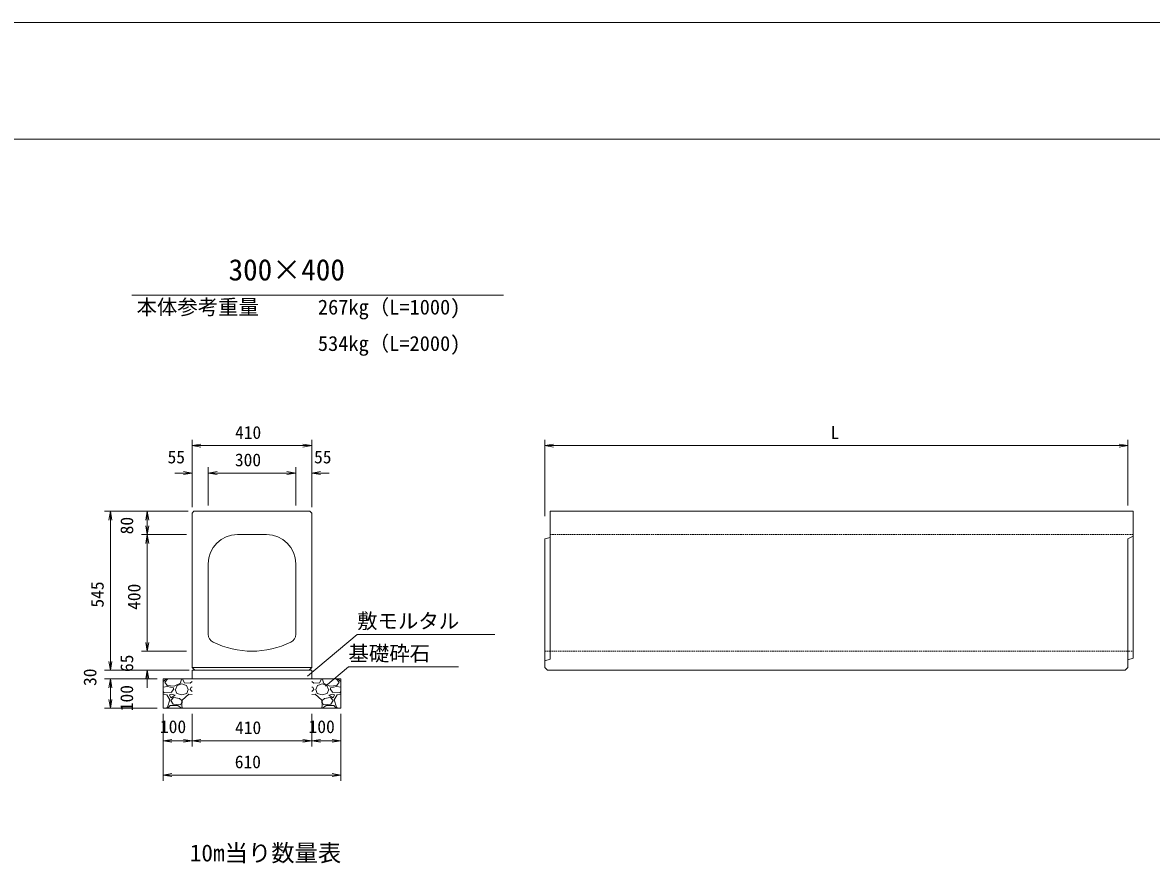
# Model space of a CAD drawing. Units: millimetres, scale not verified. Extents: x 0 to 84100, y 0 to 59400.
# Drawn here: x 52538 to 71904, y 44981 to 59400 of the extents above; entities that cross this region are included whole.
import ezdxf
from ezdxf.enums import TextEntityAlignment as Align

# ---------------------------------------------------------------- set-up
doc = ezdxf.new("R2010")
doc.units = ezdxf.units.MM
doc.header["$LTSCALE"] = 100
doc.linetypes.add('USER1', pattern=[0.375, 0.25, -0.125])
for name, color, linetype, lineweight in [('0_2', 7, 'Continuous', 18), ('D-STR-DIM（寸法）', 7, 'Continuous', 18), ('D-STR-HTXT（旗揚げ）', 7, 'Continuous', 18), ('D-STR-STRn（構造物）', 7, 'Continuous', 18), ('D-STR（構造物外形線）', 1, 'Continuous', 18), ('D-TTL(外枠）', 2, 'Continuous', 18), ('DEFPOINTS_3', 8, 'Continuous', 18)]:
    doc.layers.add(name, color=color, linetype=linetype, lineweight=lineweight)
for name, color, linetype in [('D-MTR-TXT(文字列）', 7, 'Continuous'), ('D-MTR（材料表タイトル）', 7, 'Continuous'), ('D-STR-TXT（文字）', 7, 'Continuous'), ('D-TTL-TXT（文字）', 7, 'Continuous')]:
    doc.layers.add(name, color=color, linetype=linetype)
doc.styles.add('ＭＳ ゴシック', font='')
doc.styles.get('ＭＳ ゴシック').set_extended_font_data('MS Gothic')

msp = doc.modelspace()

# ---------------------------------------------------------------- linework, layer by layer
at = {"layer": '0_2'}
for p, q in [((55448.5, 52145.1), (55598.5, 52170.1)), ((55598.5, 52120.1), (55448.5, 52145.1)), ((55448.5, 52145.1), (55598.5, 52145.1)), ((57348.5, 52170.1), (57498.5, 52145.1)), ((57498.5, 52145.1), (57348.5, 52120.1)), ((57498.5, 52145.1), (57348.5, 52145.1)), ((61498.4, 52145.1), (61648.4, 52170.1)), ((61648.4, 52120.1), (61498.4, 52145.1)), ((61498.4, 52145.1), (61648.4, 52145.1)), ((71348.4, 52170.1), (71498.4, 52145.1)), ((71498.4, 52145.1), (71348.4, 52120.1)), ((71498.4, 52145.1), (71348.4, 52145.1)), ((55298.5, 51700.2), (55448.5, 51675.2)), ((55448.5, 51675.2), (55298.5, 51650.2)), ((55448.5, 51675.2), (55298.5, 51675.2)), ((55723.5, 51675.2), (55873.5, 51700.2)), ((55723.5, 51675.2), (55873.5, 51700.2)), ((55873.5, 51650.2), (55723.5, 51675.2)), ((55723.5, 51675.2), (55873.5, 51675.2)), ((55873.5, 51650.2), (55723.5, 51675.2)), ((55723.5, 51675.2), (55873.5, 51675.2)), ((57073.5, 51700.2), (57223.5, 51675.2)), ((57073.5, 51700.2), (57223.5, 51675.2)), ((57223.5, 51675.2), (57073.5, 51650.2)), ((57223.5, 51675.2), (57073.5, 51675.2)), ((57223.5, 51675.2), (57073.5, 51650.2)), ((57223.5, 51675.2), (57073.5, 51675.2)), ((57498.5, 51675.2), (57648.5, 51700.2)), ((57648.5, 51650.2), (57498.5, 51675.2)), ((57498.5, 51675.2), (57648.5, 51675.2)), ((54019.8, 50869.7), (54044.8, 51019.7)), ((54044.8, 51019.7), (54069.8, 50869.7)), ((54044.8, 51019.7), (54044.8, 50869.7)), ((54651.4, 50869.7), (54676.4, 51019.7)), ((54676.4, 51019.7), (54701.4, 50869.7)), ((54676.4, 51019.7), (54676.4, 50869.7)), ((54676.4, 50619.7), (54651.4, 50769.7)), ((54701.4, 50769.7), (54676.4, 50619.7)), ((54676.4, 50619.7), (54676.4, 50769.7)), ((54651.4, 50469.7), (54676.4, 50619.7)), ((54676.4, 50619.7), (54701.4, 50469.7)), ((54676.4, 50619.7), (54676.4, 50469.7)), ((54676.4, 48619.7), (54651.4, 48769.7)), ((54676.4, 48619.7), (54651.4, 48769.7)), ((54701.4, 48769.7), (54676.4, 48619.7)), ((54676.4, 48619.7), (54676.4, 48769.7)), ((54701.4, 48769.7), (54676.4, 48619.7)), ((54676.4, 48619.7), (54676.4, 48769.7)), ((54044.8, 48294.7), (54019.8, 48444.7)), ((54044.8, 48294.7), (54019.8, 48444.7)), ((54069.8, 48444.7), (54044.8, 48294.7)), ((54044.8, 48294.7), (54044.8, 48444.7)), ((54069.8, 48444.7), (54044.8, 48294.7)), ((54044.8, 48294.7), (54044.8, 48444.7)), ((54651.4, 48144.7), (54676.4, 48294.7)), ((54676.4, 48294.7), (54701.4, 48144.7)), ((54676.4, 48294.7), (54676.4, 48144.7)), ((54019.8, 47994.7), (54044.8, 48144.7)), ((54019.8, 47994.7), (54044.8, 48144.7)), ((54044.8, 48144.7), (54069.8, 47994.7)), ((54044.8, 48144.7), (54044.8, 47994.7)), ((54044.8, 48144.7), (54069.8, 47994.7)), ((54044.8, 48144.7), (54044.8, 47994.7)), ((54044.8, 47644.7), (54019.8, 47794.7)), ((54069.8, 47794.7), (54044.8, 47644.7)), ((54044.8, 47644.7), (54044.8, 47794.7)), ((54948.5, 47083.5), (55098.5, 47108.5)), ((55098.5, 47058.5), (54948.5, 47083.5)), ((54948.5, 47083.5), (55098.5, 47083.5)), ((55298.5, 47108.5), (55448.5, 47083.5)), ((55448.5, 47083.5), (55298.5, 47058.5)), ((55448.5, 47083.5), (55298.5, 47083.5)), ((55448.5, 47083.5), (55598.5, 47108.5)), ((55598.5, 47058.5), (55448.5, 47083.5)), ((55448.5, 47083.5), (55598.5, 47083.5)), ((57348.5, 47108.5), (57498.5, 47083.5)), ((57498.5, 47083.5), (57348.5, 47058.5)), ((57498.5, 47083.5), (57348.5, 47083.5)), ((57498.5, 47083.5), (57648.5, 47108.5)), ((57648.5, 47058.5), (57498.5, 47083.5)), ((57498.5, 47083.5), (57648.5, 47083.5)), ((57848.5, 47108.5), (57998.5, 47083.5)), ((57998.5, 47083.5), (57848.5, 47058.5)), ((57998.5, 47083.5), (57848.5, 47083.5)), ((54948.5, 46496.9), (55098.5, 46521.9)), ((55098.5, 46471.9), (54948.5, 46496.9)), ((54948.5, 46496.9), (55098.5, 46496.9)), ((57848.5, 46521.9), (57998.5, 46496.9)), ((57998.5, 46496.9), (57848.5, 46471.9)), ((57998.5, 46496.9), (57848.5, 46496.9))]:
    msp.add_line(p, q, dxfattribs=at)
at = {"layer": 'D-STR-DIM（寸法）'}
for p, q in [((55448.5, 51089.7), (55448.5, 52245.1)), ((55598.5, 52145.1), (57348.5, 52145.1)), ((57498.5, 51089.7), (57498.5, 52245.1)), ((61498.4, 50935.1), (61498.4, 52245.1)), ((71348.4, 52145.1), (61648.4, 52145.1)), ((71498.4, 51119.7), (71498.4, 52245.1)), ((55448.5, 51089.7), (55448.5, 51775.2)), ((55723.5, 51119.7), (55723.5, 51775.2)), ((55723.5, 51119.7), (55723.5, 51775.2)), ((57223.5, 51119.7), (57223.5, 51775.2)), ((57223.5, 51119.7), (57223.5, 51775.2)), ((57498.5, 51089.7), (57498.5, 51775.2)), ((55298.5, 51675.2), (55148.5, 51675.2)), ((57073.5, 51675.2), (55873.5, 51675.2)), ((55873.5, 51675.2), (56023.5, 51675.2)), ((57073.5, 51675.2), (56923.5, 51675.2)), ((57648.5, 51675.2), (57798.5, 51675.2)), ((55378.5, 51019.7), (53944.8, 51019.7)), ((55378.5, 51019.7), (54576.4, 51019.7)), ((54044.8, 50869.7), (54044.8, 48444.7)), ((54676.4, 50769.7), (54676.4, 50869.7)), ((55348.5, 50619.7), (54576.4, 50619.7)), ((55348.5, 50619.7), (54576.4, 50619.7)), ((54676.4, 48769.7), (54676.4, 50469.7)), ((54676.4, 48769.7), (54676.4, 48919.7)), ((55348.5, 48619.7), (54576.4, 48619.7)), ((55348.5, 48619.7), (54576.4, 48619.7)), ((54044.8, 48444.7), (54044.8, 48594.7)), ((55348.5, 48294.7), (53944.8, 48294.7)), ((55393.5, 48294.7), (53944.8, 48294.7)), ((55393.5, 48294.7), (54576.4, 48294.7)), ((54848.5, 48144.7), (53944.8, 48144.7)), ((54848.5, 48144.7), (53944.8, 48144.7)), ((54676.4, 48144.7), (54676.4, 47994.7)), ((54044.8, 47994.7), (54044.8, 47794.7)), ((54044.8, 47994.7), (54044.8, 47844.7)), ((54848.5, 47644.7), (53944.8, 47644.7)), ((54948.5, 47544.7), (54948.5, 46396.9)), ((54948.5, 47544.7), (54948.5, 46983.5)), ((55448.5, 47544.7), (55448.5, 46983.5)), ((55448.5, 47544.7), (55448.5, 46983.5)), ((57498.5, 47544.7), (57498.5, 46983.5)), ((57498.5, 47544.7), (57498.5, 46983.5)), ((57998.5, 47546.3), (57998.5, 46396.9)), ((57998.5, 47544.7), (57998.5, 46983.5)), ((55298.5, 47083.5), (55098.5, 47083.5)), ((57348.5, 47083.5), (55598.5, 47083.5)), ((57648.5, 47083.5), (57848.5, 47083.5)), ((57848.5, 46496.9), (55098.5, 46496.9))]:
    msp.add_line(p, q, dxfattribs=at)
at = {"layer": 'D-STR-HTXT（旗揚げ）'}
for p, q in [((54409.3, 54723), (60787.6, 54723)), ((57425.8, 48190.8), (58278.3, 48907.1)), ((60638.1, 48907.1), (58278.3, 48907.1)), ((57735.3, 48022.2), (58128.5, 48351.9)), ((60014.9, 48351.9), (58128.5, 48351.9))]:
    msp.add_line(p, q, dxfattribs=at)
at = {"layer": 'D-STR-STRn（構造物）'}
for p, q in [((55448.5, 48294.7), (55448.5, 48144.7)), ((57498.5, 48294.7), (57498.5, 48144.7)), ((55448.5, 48144.7), (54948.5, 48144.7)), ((54948.5, 48144.7), (54948.5, 47644.7)), ((54948.5, 48101.2), (55004.8, 48144.7)), ((54979.4, 48089.5), (55029.1, 48144.7)), ((55015.4, 48029.2), (54980.4, 48089.2)), ((55139.1, 48020.5), (55014.1, 48030.5)), ((55244.6, 48074.1), (55139.6, 48019.1)), ((55159.3, 47964.4), (55189.3, 48034.4)), ((55189.4, 48034.4), (55269.4, 48059.4)), ((55264.5, 48144.4), (55244.5, 48074.4)), ((55269.2, 48059.4), (55349.2, 48029.4)), ((55281.6, 48144.7), (55308.6, 48080.6)), ((55309.1, 48079.2), (55414.1, 48074.2)), ((55349.5, 48029.3), (55379.5, 47964.3)), ((55414.4, 48074.8), (55448.5, 48101.2)), ((57498.5, 48144.7), (55448.5, 48144.7)), ((57498.5, 48144.7), (57998.5, 48144.7)), ((57532.6, 48074.8), (57498.5, 48101.2)), ((57637.9, 48079.2), (57532.9, 48074.2)), ((57597.6, 48029.3), (57567.6, 47964.3)), ((57677.8, 48059.4), (57597.8, 48029.4)), ((57665.4, 48144.7), (57638.5, 48080.6)), ((57757.6, 48034.4), (57677.6, 48059.4)), ((57682.5, 48144.4), (57702.5, 48074.4)), ((57702.4, 48074.1), (57807.4, 48019.1)), ((57787.8, 47964.4), (57757.8, 48034.4)), ((57808, 48020.5), (57933, 48030.5)), ((57967.6, 48089.5), (57918, 48144.7)), ((57931.7, 48029.2), (57966.7, 48089.2)), ((57998.5, 48101.2), (57942.2, 48144.7)), ((57998.5, 48144.7), (57998.5, 47644.7)), ((55024.8, 48013.9), (54948.5, 48005.8)), ((54969.2, 47906.1), (54948.5, 47928.7)), ((55009.5, 47873.9), (54948.5, 47879)), ((55084, 47914.8), (54969, 47904.8)), ((55065.5, 47784.7), (55010.5, 47874.7)), ((55124.2, 47989.7), (55024.2, 48014.7)), ((55059.2, 47869.5), (55079.2, 47819.5)), ((55094.3, 47884.3), (55059.3, 47869.3)), ((55079.2, 47819.6), (55154.2, 47864.6)), ((55129.4, 47964.5), (55084.4, 47914.5)), ((55154.5, 47864.5), (55094.5, 47884.5)), ((55129.4, 47964.1), (55124.4, 47989.1)), ((55153.9, 47964.6), (55183.9, 47894.6)), ((55184, 47894.1), (55269, 47869.1)), ((55269.7, 47869.2), (55354.7, 47894.2)), ((55389.5, 47884.4), (55274.5, 47779.4)), ((55354.2, 47894.7), (55379.2, 47964.7)), ((55448.5, 47879), (55389.5, 47883.9)), ((55448.5, 47928.7), (55414.2, 47966.1)), ((55414.3, 47964.6), (55429.3, 48004.6)), ((55448.5, 48005.8), (55429.8, 48003.9)), ((57498.5, 48005.8), (57517.2, 48003.9)), ((57498.5, 47928.7), (57532.8, 47966.1)), ((57498.5, 47879), (57557.5, 47883.9)), ((57532.7, 47964.6), (57517.7, 48004.6)), ((57557.5, 47884.4), (57672.5, 47779.4)), ((57592.8, 47894.7), (57567.8, 47964.7)), ((57677.4, 47869.2), (57592.4, 47894.2)), ((57763, 47894.1), (57678, 47869.1)), ((57793.1, 47964.6), (57763.1, 47894.6)), ((57792.5, 47864.5), (57852.5, 47884.5)), ((57867.8, 47819.6), (57792.8, 47864.6)), ((57817.6, 47964.1), (57822.6, 47989.1)), ((57817.6, 47964.5), (57862.6, 47914.5)), ((57822.8, 47989.7), (57922.8, 48014.7)), ((57852.7, 47884.3), (57887.7, 47869.3)), ((57863, 47914.8), (57978, 47904.8)), ((57887.8, 47869.5), (57867.8, 47819.5)), ((57881.5, 47784.7), (57936.5, 47874.7)), ((57922.2, 48013.9), (57998.5, 48005.8)), ((57937.5, 47873.9), (57998.5, 47879)), ((57977.8, 47906.1), (57998.5, 47928.7)), ((54948.5, 47644.7), (57998.5, 47644.7)), ((55004.8, 47644.7), (55024.4, 47659.8)), ((55024.4, 47659.3), (55064.4, 47784.3)), ((55029.1, 47644.7), (55069.4, 47689.5)), ((55069.4, 47689.5), (55199.4, 47689.5)), ((55079.2, 47774.6), (55119.2, 47714.6)), ((55129.4, 47824.4), (55079.4, 47774.4)), ((55119.5, 47714.2), (55244.5, 47699.2)), ((55230, 47809.7), (55130, 47824.7)), ((55199.2, 47690.6), (55264.2, 47645.6)), ((55270.4, 47773.4), (55230.4, 47808.4)), ((55244.5, 47699.5), (55269.5, 47744.5)), ((55268.6, 47675.6), (55281.6, 47644.7)), ((55274.2, 47779.7), (55269.2, 47674.7)), ((55269.4, 47744.5), (55269.4, 47774.5)), ((57678.5, 47675.6), (57665.4, 47644.7)), ((57672.9, 47779.7), (57677.9, 47674.7)), ((57676.6, 47773.4), (57716.6, 47808.4)), ((57702.5, 47699.5), (57677.5, 47744.5)), ((57677.6, 47744.5), (57677.6, 47774.5)), ((57747.8, 47690.6), (57682.8, 47645.6)), ((57827.5, 47714.2), (57702.5, 47699.2)), ((57717.1, 47809.7), (57817.1, 47824.7)), ((57877.6, 47689.5), (57747.6, 47689.5)), ((57817.7, 47824.4), (57867.7, 47774.4)), ((57867.8, 47774.6), (57827.8, 47714.6)), ((57918, 47644.7), (57877.6, 47689.5)), ((57922.6, 47659.3), (57882.6, 47784.3)), ((57942.2, 47644.7), (57922.6, 47659.8))]:
    msp.add_line(p, q, dxfattribs=at)
at = {"layer": 'D-STR（構造物外形線）'}
for p, q in [((55448.5, 50989.7), (55478.5, 51019.7)), ((55448.5, 48339.7), (55448.5, 50989.7)), ((55478.5, 51019.7), (57468.5, 51019.7)), ((57468.5, 51019.7), (57498.5, 50989.7)), ((57498.5, 48339.7), (57498.5, 50989.7)), ((61588.4, 51019.7), (71588.4, 51019.7)), ((61588.4, 48484.7), (61588.4, 51019.7)), ((71588.4, 48499.7), (71588.4, 51019.7)), ((56223.5, 50619.7), (56723.5, 50619.7)), ((61498.4, 50544.7), (61588.4, 50569.7)), ((71498.4, 50544.7), (71588.4, 50594.7)), ((61498.4, 48339.7), (61498.4, 50544.7)), ((71498.4, 48339.7), (71498.4, 50544.7)), ((55723.5, 48910.3), (55723.5, 50119.7)), ((57223.5, 48910.3), (57223.5, 50119.7)), ((61498.4, 48454.7), (61588.4, 48484.7)), ((71498.4, 48469.7), (71588.4, 48499.7)), ((55448.5, 48339.7), (57498.5, 48339.7)), ((55448.5, 48339.7), (55493.5, 48294.7)), ((55448.5, 48294.7), (57498.5, 48294.7)), ((55493.5, 48294.7), (57453.5, 48294.7)), ((57453.5, 48294.7), (57498.5, 48339.7)), ((61498.4, 48339.7), (61543.4, 48294.7)), ((61543.4, 48294.7), (71453.4, 48294.7)), ((71453.4, 48294.7), (71498.4, 48339.7))]:
    msp.add_line(p, q, dxfattribs=at)
at = {"layer": 'D-STR（構造物外形線）', "linetype": 'USER1'}
for p, q in [((61588.4, 50619.7), (71588.4, 50619.7)), ((61498.4, 48619.7), (71588.4, 48619.7))]:
    msp.add_line(p, q, dxfattribs=at)
at = {"layer": 'D-STR（構造物外形線）'}
for centre, radius, start, end in [((56223.5, 50119.7), 500, 90, 180), ((56723.5, 50119.7), 500, 0, 90), ((55873.5, 48910.3), 150, 180, 243.61261), ((57073.5, 48910.3), 150, 296.38739, 0), ((56473.5, 50119.7), 1500, 243.61226, 296.38774)]:
    msp.add_arc(centre, radius, start, end, dxfattribs=at)
at = {"layer": 'D-TTL(外枠）'}
msp.add_line((2300, 57400), (81800, 57400), dxfattribs=at)
at = {"layer": 'DEFPOINTS_3'}
msp.add_line((0, 59400), (84100, 59400), dxfattribs=at)

# ---------------------------------------------------------------- texts
at = {"layer": 'D-MTR-TXT(文字列）', "style": 'ＭＳ ゴシック'}
for s, p in [('本体参考重量', (54492.3, 54316.3)), ('267kg（L=1000)', (57604.3, 54316.3)), ('534kg（L=2000)', (57604.3, 53692.2))]:
    msp.add_text(s, height=256.6, dxfattribs=at).set_placement(p, align=Align.BOTTOM_LEFT)
at = {"layer": 'D-MTR（材料表タイトル）', "style": 'ＭＳ ゴシック'}
msp.add_text('10m当り数量表', height=293.3, dxfattribs=at).set_placement((55405.6, 44926.2), align=Align.BOTTOM_LEFT)
at = {"layer": 'D-STR-DIM（寸法）', "style": 'ＭＳ ゴシック'}
for s, p in [('410', (56182.7, 52195.1)), ('L', (66399.5, 52195.1)), ('55', (55024.9, 51775.2)), ('300', (56180.4, 51725.2)), ('55', (57538.4, 51775.2)), ('100', (54894.7, 47149.9)), ('410', (56182.7, 47133.5)), ('100', (57444.7, 47149.9)), ('610', (56178.1, 46546.9))]:
    msp.add_text(s, height=219.9, dxfattribs=at).set_placement(p, align=Align.BOTTOM_LEFT)
for s, p in [('80', (54501.4, 50624)), ('545', (53994.8, 49367.8)), ('400', (54626.4, 49328.8)), ('65', (54501.4, 48263)), ('30', (53869.8, 48024)), ('100', (54499.7, 47590.9))]:
    msp.add_text(s, height=219.9, rotation=90, dxfattribs=at).set_placement(p, align=Align.BOTTOM_LEFT)
at = {"layer": 'D-STR-TXT（文字）', "style": 'ＭＳ ゴシック'}
for s, p in [('敷モルタル', (58278.3, 48932.1)), ('基礎砕石', (58128.5, 48376.9))]:
    msp.add_text(s, height=256.6, dxfattribs=at).set_placement(p, align=Align.BOTTOM_LEFT)
at = {"layer": 'D-TTL-TXT（文字）', "style": 'ＭＳ ゴシック'}
msp.add_text('300×400', height=366.6, dxfattribs=at).set_placement((56071.9, 54867.8), align=Align.BOTTOM_LEFT)

doc.saveas('drawing.dxf')
